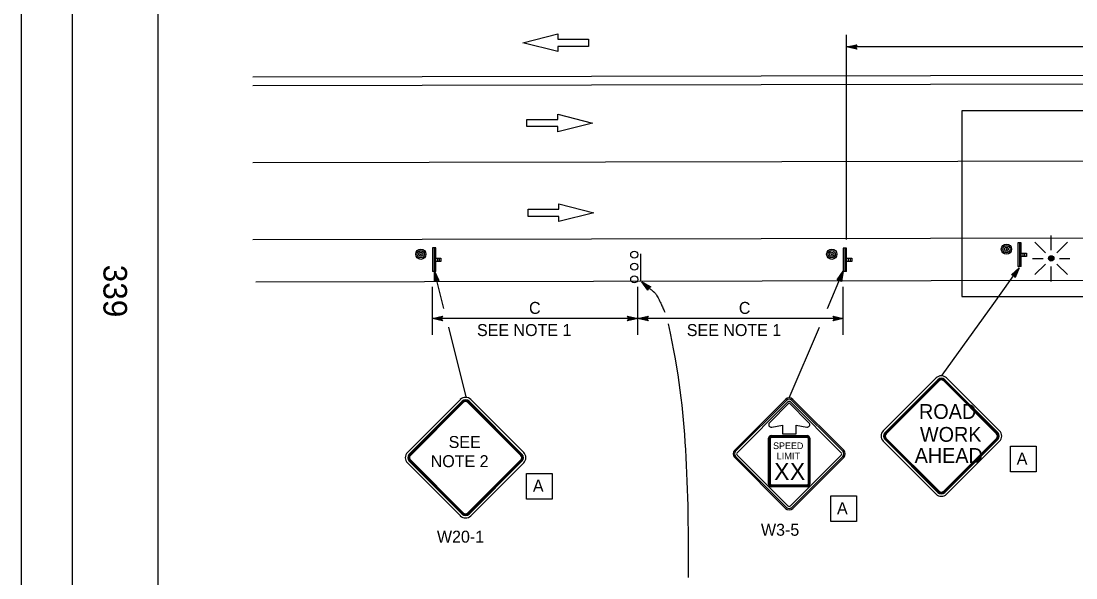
# Model space of a CAD drawing. Extents: x -893 to 867, y -474 to 712.
# Drawn here: x -893 to -277, y -45 to 280 of the extents above; entities that cross this region are included whole.
import ezdxf

# ---------------------------------------------------------------- set-up
doc = ezdxf.new("R2010")
doc.units = 0
for name, color, linetype in [('border_PLOTTING-ELEMENTS', 7, 'Continuous'), ('border_rw_22x34_Cut_Lines', 7, 'Continuous'), ('border_SHEET', 7, 'Continuous'), ('border_WITHIN-BORDER-anno', 7, 'Continuous'), ('pp_PRESENTATION', 7, 'Continuous'), ('tcd_PVMT-MARKER', 7, 'Continuous'), ('tcd_SIGN-ROADSIDE', 7, 'Continuous'), ('tcd_SIGN-ROADSIDE-anno', 7, 'Continuous')]:
    doc.layers.add(name, color=color, linetype=linetype)

msp = doc.modelspace()

# ---------------------------------------------------------------- linework, layer by layer
at = {"layer": 'border_PLOTTING-ELEMENTS'}
for points in [[(-893.43, -474.04), (866.57, -474.04), (866.57, 711.96), (-893.43, 711.96)], [(-863.43, 668.96), (836.57, 668.96), (836.57, -431.04), (-863.43, -431.04)]]:
    msp.add_lwpolyline(points, close=True, dxfattribs=at)
at = {"layer": 'border_rw_22x34_Cut_Lines'}
msp.add_lwpolyline([(-863.43, 668.96), (836.57, 668.96), (836.57, -431.04), (-863.43, -431.04)], close=True, dxfattribs=at)
at = {"layer": 'border_SHEET'}
msp.add_line((-813.43, -406.04), (-813.43, 643.96), dxfattribs=at)
at = {"layer": 'pp_PRESENTATION'}
for p, q in [((-600.34, 267.2), (-580.02, 272.42)), ((-580.02, 272.42), (-580.02, 269.33)), ((-580.02, 261.99), (-600.34, 267.2)), ((-580.02, 269.33), (-562.09, 269.33)), ((-562.09, 265.08), (-580.02, 265.08)), ((-580.02, 265.08), (-580.02, 261.99)), ((-562.09, 269.33), (-562.09, 267.2)), ((-562.09, 267.2), (-562.09, 265.08)), ((-597.95, 220.3), (-597.95, 222.43)), ((-597.95, 222.43), (-580.01, 222.43)), ((-580.01, 222.43), (-580.01, 225.52)), ((-580.01, 225.52), (-559.69, 220.3)), ((-597.95, 218.18), (-597.95, 220.3)), ((-580.02, 218.18), (-597.95, 218.18)), ((-559.69, 220.3), (-580.02, 215.08)), ((-580.02, 215.08), (-580.02, 218.18)), ((-579.31, 170.01), (-579.31, 173.1)), ((-579.31, 173.1), (-558.99, 167.88)), ((-597.24, 167.88), (-597.24, 170.01)), ((-597.24, 170.01), (-579.31, 170.01)), ((-597.24, 165.76), (-597.24, 167.88)), ((-558.99, 167.88), (-579.31, 162.67)), ((-579.31, 165.76), (-597.24, 165.76)), ((-579.31, 162.67), (-579.31, 165.76))]:
    msp.add_line(p, q, dxfattribs=at)
for points in [[(-344.07, 227.37), (-344.07, 118.96), (-183.35, 118.96)], [(-108.94, 118.96), (47.22, 118.96), (104.05, 143.84), (180.41, 174.06), (251.44, 174.06), (251.44, 140.29), (549.78, 140.29), (549.78, 179.39), (680.74, 179.39), (680.74, 120.74), (757.55, 122.51), (709.61, 227.37), (-344.07, 227.37)]]:
    msp.add_lwpolyline(points, dxfattribs=at)
at = {"layer": 'tcd_PVMT-MARKER'}
for p, q in [((-758.04, 247.27), (786.36, 250.22)), ((-758.04, 242.27), (786.36, 245.22)), ((-758.04, 152.27), (786.36, 155.22)), ((-756.27, 127.56), (783.37, 130.51))]:
    msp.add_line(p, q, dxfattribs=at)
msp.add_lwpolyline([(-758.04, 197.27), (786.36, 200.22)], dxfattribs=at)
at = {"layer": 'tcd_SIGN-ROADSIDE'}
for p, q in [((-291.75, 145.93), (-291.75, 154.65)), ((-309.25, 150.22), (-311.21, 150.22)), ((-311.21, 150.22), (-311.21, 136.44)), ((-310.23, 150.22), (-310.23, 136.44)), ((-309.25, 136.44), (-309.25, 150.22)), ((-301.26, 150.71), (-295.09, 144.54)), ((-282.23, 150.71), (-288.41, 144.54)), ((-651.25, 147.27), (-653.22, 147.27)), ((-653.22, 147.27), (-653.22, 133.49)), ((-652.23, 147.27), (-652.23, 133.49)), ((-651.25, 133.49), (-651.25, 147.27)), ((-531.62, 143.79), (-531.62, 127.72)), ((-411.25, 147.26), (-413.22, 147.26)), ((-413.22, 147.26), (-413.22, 133.48)), ((-412.24, 147.26), (-412.24, 133.48)), ((-411.25, 133.48), (-411.25, 147.26)), ((-309.25, 144.32), (-308.26, 144.32)), ((-309.25, 143.33), (-309.25, 143.33)), ((-308.26, 142.35), (-309.25, 142.35)), ((-308.26, 144.32), (-306.29, 144.32)), ((-308.26, 144.32), (-308.26, 142.35)), ((-306.29, 142.35), (-308.26, 142.35)), ((-307.28, 144.32), (-307.28, 142.35)), ((-306.29, 144.32), (-306.29, 142.35)), ((-651.25, 141.36), (-650.27, 141.36)), ((-651.25, 140.38), (-651.25, 140.38)), ((-650.27, 139.39), (-651.25, 139.39)), ((-650.27, 141.36), (-648.3, 141.36)), ((-650.27, 141.36), (-650.27, 139.39)), ((-648.3, 139.39), (-650.27, 139.39)), ((-649.28, 141.36), (-649.28, 139.39)), ((-648.3, 141.36), (-648.3, 139.39)), ((-411.25, 141.36), (-410.27, 141.36)), ((-411.25, 140.37), (-411.25, 140.37)), ((-410.27, 139.39), (-411.25, 139.39)), ((-410.27, 141.36), (-408.3, 141.36)), ((-410.27, 141.36), (-410.27, 139.39)), ((-408.3, 139.39), (-410.27, 139.39)), ((-409.28, 141.36), (-409.28, 139.39)), ((-408.3, 141.36), (-408.3, 139.39)), ((-309.25, 136.44), (-311.21, 136.44)), ((-295.09, 137.86), (-301.26, 131.69)), ((-291.75, 127.75), (-291.75, 136.48)), ((-288.41, 137.86), (-282.23, 131.69)), ((-651.25, 133.49), (-653.22, 133.49)), ((-411.25, 133.48), (-413.22, 133.48)), ((-476.63, 29.09), (-446.93, 58.79)), ((-476.1, 28.56), (-446.4, 58.26)), ((-475.21, 27.67), (-445.51, 57.37)), ((-444.81, 56.72), (-456.37, 45.15)), ((-433.29, 45.2), (-444.81, 56.72)), ((-444.1, 57.37), (-414.4, 27.67)), ((-443.22, 58.26), (-413.52, 28.56)), ((-442.69, 58.79), (-412.99, 29.09)), ((-455.03, 42.62), (-448.81, 43.72)), ((-448.81, 43.72), (-448.81, 38.72)), ((-440.81, 38.72), (-440.81, 43.72)), ((-440.81, 43.72), (-434.58, 42.62)), ((-433.25, 45.15), (-433.29, 45.2)), ((-455.31, 37.72), (-434.31, 37.72)), ((-455.31, 37.34), (-434.31, 37.34)), ((-448.81, 38.72), (-440.81, 38.72)), ((-456.81, 9.22), (-456.81, 36.22)), ((-456.43, 9.22), (-456.43, 36.22)), ((-455.81, 9.22), (-455.81, 36.22)), ((-455.31, 36.72), (-434.31, 36.72)), ((-433.81, 36.22), (-433.81, 9.22)), ((-433.18, 36.22), (-433.18, 9.22)), ((-432.81, 36.22), (-432.81, 9.22)), ((-446.93, -4.85), (-476.63, 24.84)), ((-446.4, -4.32), (-476.1, 25.37)), ((-445.51, -3.44), (-475.21, 26.26)), ((-414.4, 26.26), (-444.1, -3.44)), ((-413.52, 25.37), (-443.22, -4.32)), ((-412.99, 24.84), (-442.69, -4.85)), ((-434.31, 8.72), (-455.31, 8.72)), ((-434.31, 8.09), (-455.31, 8.09)), ((-434.31, 7.72), (-455.31, 7.72))]:
    msp.add_line(p, q, dxfattribs=at)
for points in [[(-302.68, 141.2), (-296.47, 141.2)], [(-287.02, 141.2), (-280.81, 141.2)], [(-358.97, 71.33), (-389.86, 40.45)], [(-357.95, 70.32), (-388.84, 39.43)], [(-357.62, 69.98), (-388.5, 39.09)], [(-357.28, 69.64), (-388.16, 38.75)], [(-323.68, 38.75), (-354.56, 69.64)], [(-323.34, 39.09), (-354.22, 69.98)], [(-323, 39.43), (-353.88, 70.32)], [(-321.98, 40.45), (-352.86, 71.33)], [(-636.88, 58.7), (-667.77, 27.82)], [(-635.87, 57.69), (-666.75, 26.8)], [(-635.53, 57.35), (-666.41, 26.46)], [(-635.19, 57.01), (-666.07, 26.12)], [(-601.59, 26.12), (-632.47, 57.01)], [(-601.25, 26.46), (-632.13, 57.35)], [(-600.91, 26.8), (-631.79, 57.69)], [(-599.89, 27.82), (-630.77, 58.7)], [(-389.86, 34.34), (-358.97, 3.45)], [(-388.84, 35.36), (-357.95, 4.47)], [(-388.5, 35.7), (-357.62, 4.81)], [(-388.16, 36.04), (-357.28, 5.15)], [(-354.56, 5.15), (-323.68, 36.04)], [(-354.22, 4.81), (-323.34, 35.7)], [(-353.88, 4.47), (-323, 35.36)], [(-352.86, 3.45), (-321.98, 34.34)], [(-667.77, 21.71), (-636.88, -9.18)], [(-666.75, 22.73), (-635.87, -8.16)], [(-666.41, 23.07), (-635.53, -7.82)], [(-666.07, 23.41), (-635.19, -7.48)], [(-632.47, -7.48), (-601.59, 23.41)], [(-632.13, -7.82), (-601.25, 23.07)], [(-631.79, -8.16), (-600.91, 22.73)], [(-630.77, -9.18), (-599.89, 21.71)]]:
    msp.add_lwpolyline(points, dxfattribs=at)
for centre, radius in [((-317.93, 146.59), 3), ((-317.93, 146.59), 2.1), ((-659.94, 143.64), 3), ((-659.94, 143.64), 2.1), ((-659.94, 143.64), 1.2), ((-659.94, 143.64), 0.3), ((-535.33, 143.38), 2.06), ((-419.94, 143.63), 3), ((-419.94, 143.63), 2.1), ((-419.94, 143.63), 1.2), ((-419.94, 143.63), 0.3), ((-317.93, 146.59), 1.2), ((-317.93, 146.59), 0.3), ((-291.75, 141.2), 1.54), ((-291.75, 141.2), 1.35), ((-291.75, 141.2), 1.17), ((-291.75, 141.2), 0.984), ((-291.75, 141.2), 0.8), ((-291.75, 141.2), 0.615), ((-535.33, 136.37), 2.06), ((-291.75, 141.2), 0.431), ((-291.75, 141.2), 0.185), ((-535.33, 128.96), 2.06)]:
    msp.add_circle(centre, radius, dxfattribs=at)
for centre, radius, start, end in [((-355.92, 68.28), 4.32, 45, 135), ((-355.92, 68.28), 2.88, 45, 135), ((-355.92, 68.28), 2.4, 45, 135), ((-355.92, 68.28), 1.92, 45, 135), ((-633.83, 55.65), 4.32, 45, 135), ((-633.83, 55.65), 2.88, 45, 135), ((-633.83, 55.65), 2.4, 45, 135), ((-633.83, 55.65), 1.92, 45, 135), ((-444.81, 56.66), 3, 45, 135), ((-444.81, 56.66), 2.25, 45, 135), ((-444.81, 56.66), 1, 45, 135), ((-455.31, 44.09), 1.5, 135, 280.61966), ((-434.31, 44.09), 1.5, 259.38034, 45), ((-455.31, 36.22), 1.5, 90, 180), ((-455.31, 36.22), 1.12, 90, 180), ((-434.31, 36.22), 1.5, 0, 90), ((-434.31, 36.22), 1.12, 0, 90), ((-386.8, 37.39), 4.32, 135, 224.99989), ((-386.8, 37.39), 2.88, 135, 224.99989), ((-386.8, 37.39), 2.4, 135, 224.99989), ((-386.8, 37.39), 1.92, 135, 224.99989), ((-325.03, 37.39), 1.92, 315, 45), ((-325.03, 37.39), 2.4, 315, 45), ((-325.03, 37.39), 2.88, 315, 45), ((-325.03, 37.39), 4.32, 315, 45), ((-455.31, 36.22), 0.5, 90, 180), ((-434.31, 36.22), 0.5, 0, 90), ((-664.71, 24.76), 4.32, 135, 224.99989), ((-664.71, 24.76), 2.88, 135, 224.99989), ((-664.71, 24.76), 2.4, 135, 224.99989), ((-664.71, 24.76), 1.92, 135, 224.99989), ((-602.94, 24.76), 1.92, 315, 45), ((-602.94, 24.76), 2.4, 315, 45), ((-602.94, 24.76), 2.88, 315, 45), ((-602.94, 24.76), 4.32, 315, 45), ((-474.51, 26.97), 3, 135, 225), ((-474.51, 26.97), 2.25, 135, 225), ((-474.51, 26.97), 1, 135, 225), ((-415.11, 26.97), 1, 315, 45), ((-415.11, 26.97), 2.25, 315, 45), ((-415.11, 26.97), 3, 315, 45), ((-455.31, 9.22), 1.5, 180, 270), ((-455.31, 9.22), 1.12, 180, 270), ((-455.31, 9.22), 0.5, 180, 270), ((-434.31, 9.22), 1.5, 270, 0), ((-434.31, 9.22), 0.5, 270, 0), ((-434.31, 9.22), 1.12, 270, 0), ((-355.92, 6.51), 4.32, 225, 315), ((-355.92, 6.51), 2.88, 225, 315), ((-355.92, 6.51), 2.4, 225, 315), ((-355.92, 6.51), 1.92, 225, 315), ((-444.81, -2.73), 3, 225, 315), ((-444.81, -2.73), 2.25, 225, 315), ((-444.81, -2.73), 1, 225, 315), ((-633.83, -6.12), 4.32, 225, 315), ((-633.83, -6.12), 2.88, 225, 315), ((-633.83, -6.12), 2.4, 225, 315), ((-633.83, -6.12), 1.92, 225, 315)]:
    msp.add_arc(centre, radius, start, end, dxfattribs=at)
at = {"layer": 'tcd_SIGN-ROADSIDE-anno'}
for p, q in [((-411.25, 152.26), (-411.25, 271.83)), ((-126.8, 264.76), (-411.25, 264.76)), ((-325.33, 114.93), (-310.4, 135.67)), ((-646.44, 111.97), (-651.92, 133.71)), ((-422.47, 111.97), (-413.21, 133.64)), ((-653.22, 96.46), (-653.22, 124.55)), ((-533.22, 96.46), (-533.22, 124.55)), ((-413.22, 96.46), (-413.22, 124.55)), ((-355.53, 72.99), (-325.33, 114.93)), ((-653.22, 106.07), (-647.22, 107.4)), ((-533.22, 106.07), (-653.22, 106.07)), ((-647.22, 104.73), (-653.22, 106.07)), ((-653.22, 106.07), (-653.22, 106.07)), ((-647.44, 105.09), (-651.84, 106.07)), ((-651.83, 106.08), (-647.46, 107.04)), ((-650.46, 106.07), (-647.63, 106.7)), ((-647.67, 105.45), (-650.46, 106.07)), ((-649.08, 106.07), (-647.87, 106.34)), ((-647.85, 105.79), (-649.08, 106.07)), ((-647.22, 107.4), (-648.02, 106.07)), ((-648.02, 106.07), (-647.22, 104.73)), ((-647.22, 107.4), (-647.22, 107.4)), ((-538.42, 106.07), (-539.22, 107.41)), ((-539.22, 107.41), (-539.22, 107.41)), ((-539.22, 107.41), (-533.22, 106.07)), ((-533.22, 106.07), (-539.22, 104.74)), ((-539.22, 104.74), (-538.42, 106.07)), ((-539.22, 104.74), (-539.22, 104.74)), ((-539.01, 107.06), (-534.6, 106.07)), ((-534.61, 106.07), (-538.99, 105.1)), ((-535.98, 106.07), (-538.81, 105.45)), ((-538.77, 106.7), (-535.98, 106.07)), ((-538.6, 106.35), (-537.37, 106.08)), ((-537.37, 106.08), (-538.58, 105.81)), ((-533.22, 106.07), (-527.22, 107.4)), ((-413.22, 106.07), (-533.22, 106.07)), ((-527.22, 104.73), (-533.22, 106.07)), ((-533.22, 106.07), (-533.22, 106.07)), ((-533.22, 106.07), (-533.22, 106.07)), ((-527.44, 105.09), (-531.84, 106.07)), ((-531.83, 106.08), (-527.46, 107.04)), ((-530.46, 106.07), (-527.63, 106.7)), ((-527.67, 105.45), (-530.46, 106.07)), ((-529.08, 106.07), (-527.87, 106.34)), ((-527.85, 105.79), (-529.08, 106.07)), ((-527.22, 107.4), (-528.02, 106.07)), ((-528.02, 106.07), (-527.22, 104.73)), ((-527.22, 107.4), (-527.22, 107.4)), ((-418.42, 106.07), (-419.22, 107.41)), ((-419.22, 107.41), (-419.22, 107.41)), ((-419.22, 107.41), (-413.22, 106.07)), ((-418.42, 106.07), (-419.22, 107.41)), ((-419.22, 107.41), (-419.22, 107.41)), ((-419.22, 107.41), (-413.22, 106.07)), ((-413.22, 106.07), (-419.22, 104.74)), ((-419.22, 104.74), (-418.42, 106.07)), ((-413.22, 106.07), (-419.22, 104.74)), ((-419.22, 104.74), (-418.42, 106.07)), ((-419.22, 104.74), (-419.22, 104.74)), ((-419.22, 104.74), (-419.22, 104.74)), ((-419.01, 107.06), (-414.6, 106.07)), ((-419.01, 107.06), (-414.6, 106.07)), ((-414.61, 106.07), (-418.99, 105.1)), ((-414.61, 106.07), (-418.99, 105.1)), ((-415.99, 106.07), (-418.81, 105.45)), ((-415.99, 106.07), (-418.81, 105.45)), ((-418.77, 106.7), (-415.99, 106.07)), ((-418.77, 106.7), (-415.99, 106.07)), ((-418.6, 106.35), (-417.37, 106.08)), ((-418.6, 106.35), (-417.37, 106.08)), ((-417.37, 106.08), (-418.58, 105.81)), ((-417.37, 106.08), (-418.58, 105.81)), ((-413.22, 106.07), (-413.22, 106.07)), ((-413.22, 106.07), (-413.22, 106.07)), ((-647.22, 104.73), (-647.22, 104.73)), ((-633.44, 60.36), (-643.68, 101)), ((-527.22, 104.73), (-527.22, 104.73)), ((-444.81, 59.66), (-427.15, 101))]:
    msp.add_line(p, q, dxfattribs=at)
for points in [[(-405.35, 263.44), (-411.25, 264.76), (-405.35, 266.07), (-405.56, 265.72), (-409.88, 264.76), (-405.56, 263.79), (-405.76, 264.14), (-408.53, 264.76), (-405.77, 265.37), (-405.98, 265.02), (-407.17, 264.76), (-405.97, 264.49), (-406.13, 264.76), (-405.35, 266.07), (-406.13, 264.76)], [(-314.92, 131.65), (-310.4, 135.67), (-312.78, 130.12), (-312.94, 130.49), (-311.19, 134.56), (-314.51, 131.62), (-314.11, 131.58), (-311.99, 133.47), (-313.11, 130.86), (-313.27, 131.24), (-312.78, 132.37), (-313.7, 131.55), (-313.39, 131.52), (-312.78, 130.12), (-313.39, 131.52)], [(-651.95, 127.66), (-651.92, 133.71), (-649.38, 128.22), (-649.77, 128.35), (-651.63, 132.38), (-651.66, 127.94), (-651.36, 128.22), (-651.34, 131.06), (-650.16, 128.48), (-650.54, 128.61), (-651.06, 129.73), (-651.06, 128.5), (-650.83, 128.71), (-649.38, 128.22), (-650.83, 128.71)], [(-416.75, 128.73), (-413.21, 133.64), (-414.33, 127.7), (-414.57, 128.03), (-413.75, 132.38), (-416.34, 128.79), (-415.94, 128.84), (-414.28, 131.14), (-414.81, 128.36), (-415.04, 128.69), (-414.82, 129.89), (-415.54, 128.89), (-415.22, 128.94), (-414.33, 127.7), (-415.22, 128.94)], [(-527.29, 122.62), (-530.8, 127.55), (-525.53, 124.57), (-525.92, 124.45), (-529.78, 126.63), (-527.21, 123.01), (-527.13, 123.41), (-528.78, 125.73), (-526.31, 124.33), (-526.7, 124.21), (-527.77, 124.81), (-527.06, 123.81), (-526.99, 124.12), (-525.53, 124.57), (-526.99, 124.12)], [(-315.61, 16.43), (-315.61, 31.43), (-300.61, 31.43), (-300.61, 16.43)], [(-598.17, 0.57), (-598.17, 15.57), (-583.17, 15.57), (-583.17, 0.57)], [(-420.56, -12.61), (-420.56, 2.39), (-405.56, 2.39), (-405.56, -12.61)]]:
    msp.add_lwpolyline(points, close=True, dxfattribs=at)
for points, degree in [([(-530.8, 127.55), (-525.13, 122.45), (-522.06, 120.43), (-517.52, 109.87)], 2), ([(-515.4, 102.96), (-509.24, 73.61), (-504.51, 33.15), (-503.53, -22.01), (-503.9, -45.19)], 3)]:
    msp.add_open_spline(points, degree=degree, dxfattribs=at)

# ---------------------------------------------------------------- texts
at = {"layer": 'border_WITHIN-BORDER-anno'}
msp.add_text('339', height=13.779, rotation=270, dxfattribs=at).set_placement((-845.33, 137.49))
at = {"layer": 'tcd_SIGN-ROADSIDE'}
for s, height, p in [('ROAD', 8.64, (-368.98, 47.41)), ('SEE', 7, (-643.71, 30.42)), ('WORK', 8.64, (-368.44, 34.05)), ('SPEED', 3.9, (-454.21, 29.77)), ('NOTE 2', 7, (-654.2, 19.22)), ('LIMIT', 4, (-452.13, 23.72)), ('AHEAD', 8.64, (-371.53, 21.74)), ('X', 10, (-453.59, 11.72)), ('X', 10, (-444.38, 11.74))]:
    msp.add_text(s, height=height, dxfattribs=at).set_placement(p)
at = {"layer": 'tcd_SIGN-ROADSIDE-anno'}
for s, p in [('C', (-596.76, 108.77)), ('C', (-474.21, 108.77)), ('SEE NOTE 1', (-627.16, 95.82)), ('SEE NOTE 1', (-504.61, 95.82)), ('A', (-311.93, 20.74)), ('A', (-594.49, 4.87)), ('A', (-416.89, -8.3)), ('W20-1', (-650.56, -24.9)), ('W3-5', (-461.3, -20.86))]:
    msp.add_text(s, height=7, dxfattribs=at).set_placement(p)

doc.saveas('drawing.dxf')
